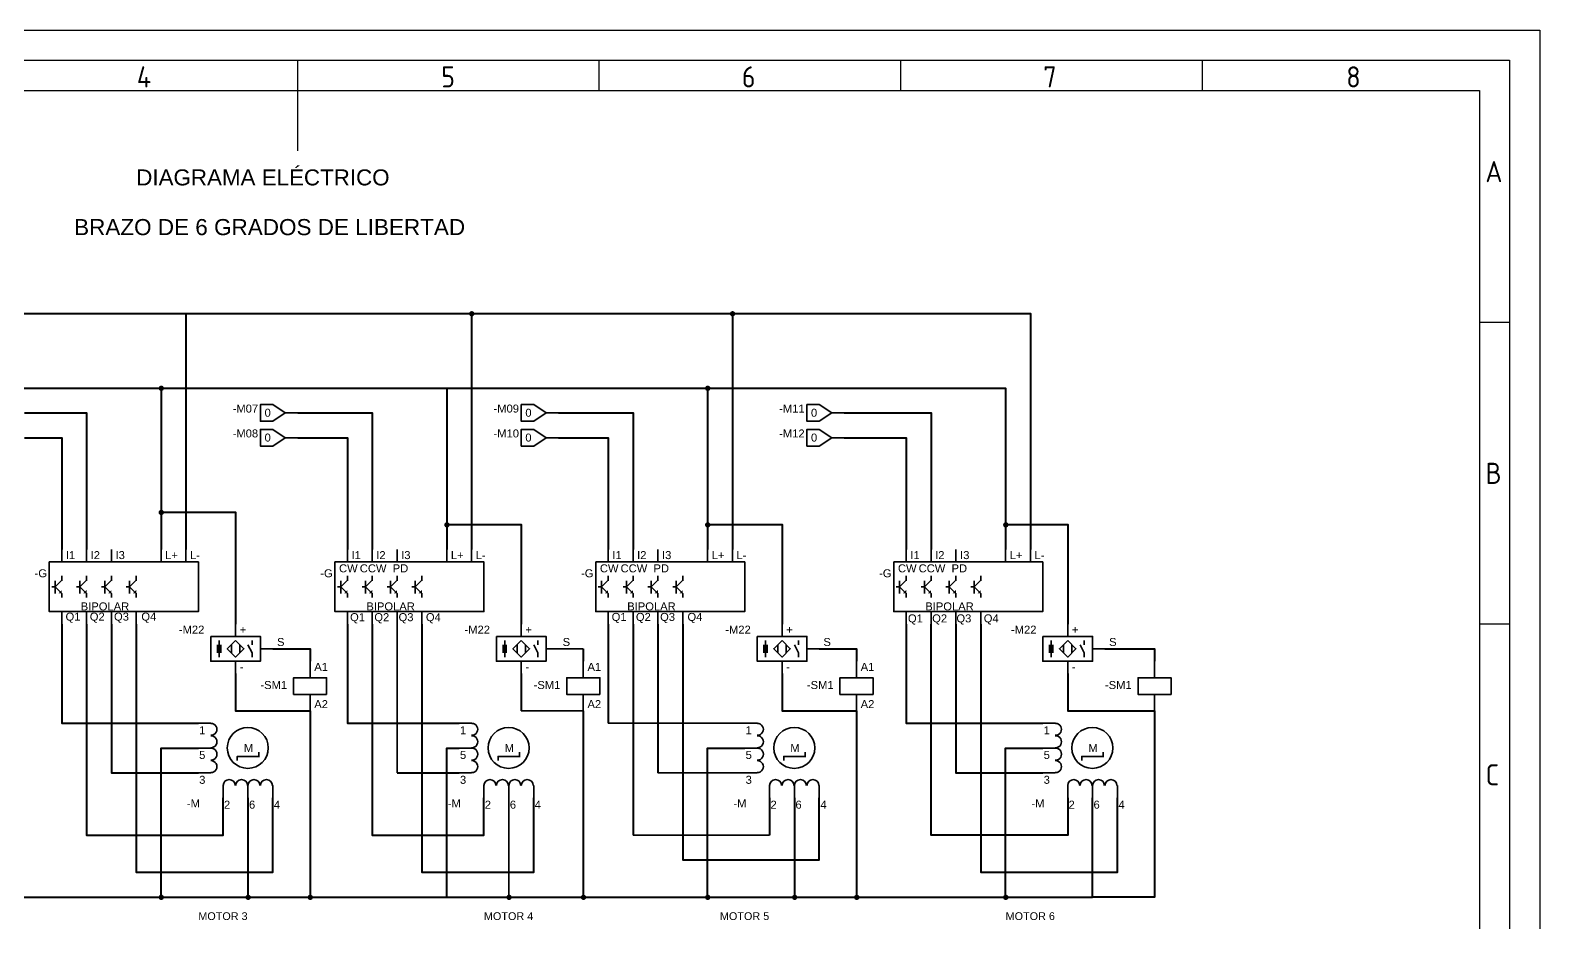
# Model space of a CAD drawing. Header units: millimetres. Extents: x 16878 to 17298, y 15157 to 15454.
# Drawn here: x 17047.4 to 17297.7, y 15305.6 to 15453.6 of the extents above; entities that cross this region are included whole.
import ezdxf

# ---------------------------------------------------------------- set-up
doc = ezdxf.new("R2010")
doc.units = ezdxf.units.MM
for name, color, linetype in [('035', 5, 'Continuous'), ('07', 7, 'Continuous'), ('PDF_Geometría', 7, 'Continuous'), ('PDF_Rellenos sólidos', 1, 'Continuous'), ('PDF_Texto', 7, 'Continuous')]:
    doc.layers.add(name, color=color, linetype=linetype)
doc.styles.add('ISO Proportional', font='isocp.shx')
doc.styles.add('PDF F1', font='arial.ttf')
doc.styles.add('PDF F2', font='arial.ttf')

# ---------------------------------------------------------------- blocks, each defined once
blk = doc.blocks.new('IEC_border_a3')
at = {"layer": '035'}
for p, q in [((214, 292), (214, 287)), ((264, 292), (264, 287)), ((314, 292), (314, 287)), ((364, 292), (364, 287)), ((414.97, 248.54), (409.98, 248.54)), ((414.98, 198.5), (410, 198.5))]:
    blk.add_line(p, q, dxfattribs=at)
for points in [[(0, 297), (420, 297), (420, 0), (0, 0)], [(18, 287), (410, 287), (410, 10), (18, 10)]]:
    blk.add_lwpolyline(points, close=True, dxfattribs=at)
at = {"layer": '07'}
blk.add_line((214, 287), (214, 277), dxfattribs=at)
blk.add_lwpolyline([(13, 292), (415, 292), (415, 5), (13, 5)], close=True, dxfattribs=at)
at = {"layer": '035', "style": 'ISO Proportional'}
for s, p in [('4', (187.38, 287.5)), ('5', (237.84, 287.5)), ('6', (287.69, 287.5)), ('7', (337.67, 287.5)), ('8', (387.92, 287.5)), ('A', (410.98, 271.79)), ('B', (411, 221.75)), ('C', (411, 171.75))]:
    blk.add_text(s, height=3.5, dxfattribs=at).set_placement(p)

msp = doc.modelspace()

# ---------------------------------------------------------------- hatches: boundary and pattern name
at = {"layer": 'PDF_Rellenos sólidos', "transparency": 33554559}
for points in [[(17121.06, 15406.56, 0.414668), (17120.61, 15407.01), (17120.61, 15407.01, 0.414668), (17120.17, 15406.56), (17120.17, 15406.56, 0.414668), (17120.61, 15406.11), (17120.61, 15406.11, 0.414668)], [(17121.06, 15406.56, 0.414668), (17120.61, 15407.01), (17120.61, 15407.01, 0.414668), (17120.17, 15406.56), (17120.17, 15406.56, 0.414668), (17120.61, 15406.11), (17120.61, 15406.11, 0.414668)], [(17121.06, 15406.56, 0.414668), (17120.61, 15407.01), (17120.61, 15407.01, 0.414668), (17120.17, 15406.56), (17120.17, 15406.56, 0.414668), (17120.61, 15406.11), (17120.61, 15406.11, 0.414668)], [(17164.3, 15406.56, 0.414668), (17163.86, 15407.01), (17163.86, 15407.01, 0.414668), (17163.41, 15406.56), (17163.41, 15406.56, 0.414668), (17163.86, 15406.11), (17163.86, 15406.11, 0.414668)], [(17164.3, 15406.56, 0.414668), (17163.86, 15407.01), (17163.86, 15407.01, 0.414668), (17163.41, 15406.56), (17163.41, 15406.56, 0.414668), (17163.86, 15406.11), (17163.86, 15406.11, 0.414668)], [(17164.3, 15406.56, 0.414668), (17163.86, 15407.01), (17163.86, 15407.01, 0.414668), (17163.41, 15406.56), (17163.41, 15406.56, 0.414668), (17163.86, 15406.11), (17163.86, 15406.11, 0.414668)], [(17069.58, 15394.2, 0.414668), (17069.13, 15394.65), (17069.13, 15394.65, 0.414668), (17068.69, 15394.2), (17068.69, 15394.2, 0.414668), (17069.13, 15393.76), (17069.13, 15393.76, 0.414668)], [(17069.58, 15394.2, 0.414668), (17069.13, 15394.65), (17069.13, 15394.65, 0.414668), (17068.69, 15394.2), (17068.69, 15394.2, 0.414668), (17069.13, 15393.76), (17069.13, 15393.76, 0.414668)], [(17069.58, 15394.2, 0.414668), (17069.13, 15394.65), (17069.13, 15394.65, 0.414668), (17068.69, 15394.2), (17068.69, 15394.2, 0.414668), (17069.13, 15393.76), (17069.13, 15393.76, 0.414668)], [(17160.19, 15394.2, 0.414668), (17159.74, 15394.65), (17159.74, 15394.65, 0.414668), (17159.29, 15394.2), (17159.29, 15394.2, 0.414668), (17159.74, 15393.76), (17159.74, 15393.76, 0.414668)], [(17160.19, 15394.2, 0.414668), (17159.74, 15394.65), (17159.74, 15394.65, 0.414668), (17159.29, 15394.2), (17159.29, 15394.2, 0.414668), (17159.74, 15393.76), (17159.74, 15393.76, 0.414668)], [(17160.19, 15394.2, 0.414668), (17159.74, 15394.65), (17159.74, 15394.65, 0.414668), (17159.29, 15394.2), (17159.29, 15394.2, 0.414668), (17159.74, 15393.76), (17159.74, 15393.76, 0.414668)], [(17069.58, 15373.61, 0.414668), (17069.13, 15374.06), (17069.13, 15374.06, 0.414668), (17068.69, 15373.61), (17068.69, 15373.61, 0.414668), (17069.13, 15373.17), (17069.13, 15373.17, 0.414668)], [(17069.58, 15373.61, 0.414668), (17069.13, 15374.06), (17069.13, 15374.06, 0.414668), (17068.69, 15373.61), (17068.69, 15373.61, 0.414668), (17069.13, 15373.17), (17069.13, 15373.17, 0.414668)], [(17069.58, 15373.61, 0.414668), (17069.13, 15374.06), (17069.13, 15374.06, 0.414668), (17068.69, 15373.61), (17068.69, 15373.61, 0.414668), (17069.13, 15373.17), (17069.13, 15373.17, 0.414668)], [(17116.94, 15371.55, 0.414668), (17116.5, 15372), (17116.5, 15372, 0.414668), (17116.05, 15371.55), (17116.05, 15371.55, 0.414668), (17116.5, 15371.11), (17116.5, 15371.11, 0.414668)], [(17116.94, 15371.55, 0.414668), (17116.5, 15372), (17116.5, 15372, 0.414668), (17116.05, 15371.55), (17116.05, 15371.55, 0.414668), (17116.5, 15371.11), (17116.5, 15371.11, 0.414668)], [(17116.94, 15371.55, 0.414668), (17116.5, 15372), (17116.5, 15372, 0.414668), (17116.05, 15371.55), (17116.05, 15371.55, 0.414668), (17116.5, 15371.11), (17116.5, 15371.11, 0.414668)], [(17160.19, 15371.55, 0.414668), (17159.74, 15372), (17159.74, 15372, 0.414668), (17159.29, 15371.55), (17159.29, 15371.55, 0.414668), (17159.74, 15371.11), (17159.74, 15371.11, 0.414668)], [(17160.19, 15371.55, 0.414668), (17159.74, 15372), (17159.74, 15372, 0.414668), (17159.29, 15371.55), (17159.29, 15371.55, 0.414668), (17159.74, 15371.11), (17159.74, 15371.11, 0.414668)], [(17160.19, 15371.55, 0.414668), (17159.74, 15372), (17159.74, 15372, 0.414668), (17159.29, 15371.55), (17159.29, 15371.55, 0.414668), (17159.74, 15371.11), (17159.74, 15371.11, 0.414668)], [(17209.61, 15371.55, 0.414668), (17209.16, 15372), (17209.16, 15372, 0.414668), (17208.71, 15371.55), (17208.71, 15371.55, 0.414668), (17209.16, 15371.11), (17209.16, 15371.11, 0.414668)], [(17209.61, 15371.55, 0.414668), (17209.16, 15372), (17209.16, 15372, 0.414668), (17208.71, 15371.55), (17208.71, 15371.55, 0.414668), (17209.16, 15371.11), (17209.16, 15371.11, 0.414668)], [(17209.61, 15371.55, 0.414668), (17209.16, 15372), (17209.16, 15372, 0.414668), (17208.71, 15371.55), (17208.71, 15371.55, 0.414668), (17209.16, 15371.11), (17209.16, 15371.11, 0.414668)], [(17069.58, 15309.78, 0.414668), (17069.13, 15310.22), (17069.13, 15310.22, 0.414668), (17068.69, 15309.78), (17068.69, 15309.78, 0.414668), (17069.13, 15309.33), (17069.13, 15309.33, 0.414668)], [(17069.58, 15309.78, 0.414668), (17069.13, 15310.22), (17069.13, 15310.22, 0.414668), (17068.69, 15309.78), (17068.69, 15309.78, 0.414668), (17069.13, 15309.33), (17069.13, 15309.33, 0.414668)], [(17069.58, 15309.78, 0.414668), (17069.13, 15310.22), (17069.13, 15310.22, 0.414668), (17068.69, 15309.78), (17068.69, 15309.78, 0.414668), (17069.13, 15309.33), (17069.13, 15309.33, 0.414668)], [(17083.99, 15309.78, 0.414668), (17083.55, 15310.22), (17083.55, 15310.22, 0.414668), (17083.1, 15309.78), (17083.1, 15309.78, 0.414668), (17083.55, 15309.33), (17083.55, 15309.33, 0.414668)], [(17083.99, 15309.78, 0.414668), (17083.55, 15310.22), (17083.55, 15310.22, 0.414668), (17083.1, 15309.78), (17083.1, 15309.78, 0.414668), (17083.55, 15309.33), (17083.55, 15309.33, 0.414668)], [(17083.99, 15309.78, 0.414668), (17083.55, 15310.22), (17083.55, 15310.22, 0.414668), (17083.1, 15309.78), (17083.1, 15309.78, 0.414668), (17083.55, 15309.33), (17083.55, 15309.33, 0.414668)], [(17094.29, 15309.78, 0.414668), (17093.84, 15310.22), (17093.84, 15310.22, 0.414668), (17093.4, 15309.78), (17093.4, 15309.78, 0.414668), (17093.84, 15309.33), (17093.84, 15309.33, 0.414668)], [(17094.29, 15309.78, 0.414668), (17093.84, 15310.22), (17093.84, 15310.22, 0.414668), (17093.4, 15309.78), (17093.4, 15309.78, 0.414668), (17093.84, 15309.33), (17093.84, 15309.33, 0.414668)], [(17094.29, 15309.78, 0.414668), (17093.84, 15310.22), (17093.84, 15310.22, 0.414668), (17093.4, 15309.78), (17093.4, 15309.78, 0.414668), (17093.84, 15309.33), (17093.84, 15309.33, 0.414668)], [(17127.24, 15309.78, 0.414668), (17126.79, 15310.22), (17126.79, 15310.22, 0.414668), (17126.35, 15309.78), (17126.35, 15309.78, 0.414668), (17126.79, 15309.33), (17126.79, 15309.33, 0.414668)], [(17127.24, 15309.78, 0.414668), (17126.79, 15310.22), (17126.79, 15310.22, 0.414668), (17126.35, 15309.78), (17126.35, 15309.78, 0.414668), (17126.79, 15309.33), (17126.79, 15309.33, 0.414668)], [(17127.24, 15309.78, 0.414668), (17126.79, 15310.22), (17126.79, 15310.22, 0.414668), (17126.35, 15309.78), (17126.35, 15309.78, 0.414668), (17126.79, 15309.33), (17126.79, 15309.33, 0.414668)], [(17139.59, 15309.78, 0.414668), (17139.15, 15310.22), (17139.15, 15310.22, 0.414668), (17138.7, 15309.78), (17138.7, 15309.78, 0.414668), (17139.15, 15309.33), (17139.15, 15309.33, 0.414668)], [(17139.59, 15309.78, 0.414668), (17139.15, 15310.22), (17139.15, 15310.22, 0.414668), (17138.7, 15309.78), (17138.7, 15309.78, 0.414668), (17139.15, 15309.33), (17139.15, 15309.33, 0.414668)], [(17139.59, 15309.78, 0.414668), (17139.15, 15310.22), (17139.15, 15310.22, 0.414668), (17138.7, 15309.78), (17138.7, 15309.78, 0.414668), (17139.15, 15309.33), (17139.15, 15309.33, 0.414668)], [(17160.19, 15309.78, 0.414668), (17159.74, 15310.22), (17159.74, 15310.22, 0.414668), (17159.29, 15309.78), (17159.29, 15309.78, 0.414668), (17159.74, 15309.33), (17159.74, 15309.33, 0.414668)], [(17160.19, 15309.78, 0.414668), (17159.74, 15310.22), (17159.74, 15310.22, 0.414668), (17159.29, 15309.78), (17159.29, 15309.78, 0.414668), (17159.74, 15309.33), (17159.74, 15309.33, 0.414668)], [(17160.19, 15309.78, 0.414668), (17159.74, 15310.22), (17159.74, 15310.22, 0.414668), (17159.29, 15309.78), (17159.29, 15309.78, 0.414668), (17159.74, 15309.33), (17159.74, 15309.33, 0.414668)], [(17174.6, 15309.78, 0.414668), (17174.15, 15310.22), (17174.15, 15310.22, 0.414668), (17173.71, 15309.78), (17173.71, 15309.78, 0.414668), (17174.15, 15309.33), (17174.15, 15309.33, 0.414668)], [(17174.6, 15309.78, 0.414668), (17174.15, 15310.22), (17174.15, 15310.22, 0.414668), (17173.71, 15309.78), (17173.71, 15309.78, 0.414668), (17174.15, 15309.33), (17174.15, 15309.33, 0.414668)], [(17174.6, 15309.78, 0.414668), (17174.15, 15310.22), (17174.15, 15310.22, 0.414668), (17173.71, 15309.78), (17173.71, 15309.78, 0.414668), (17174.15, 15309.33), (17174.15, 15309.33, 0.414668)], [(17184.9, 15309.78, 0.414668), (17184.45, 15310.22), (17184.45, 15310.22, 0.414668), (17184, 15309.78), (17184, 15309.78, 0.414668), (17184.45, 15309.33), (17184.45, 15309.33, 0.414668)], [(17184.9, 15309.78, 0.414668), (17184.45, 15310.22), (17184.45, 15310.22, 0.414668), (17184, 15309.78), (17184, 15309.78, 0.414668), (17184.45, 15309.33), (17184.45, 15309.33, 0.414668)], [(17184.9, 15309.78, 0.414668), (17184.45, 15310.22), (17184.45, 15310.22, 0.414668), (17184, 15309.78), (17184, 15309.78, 0.414668), (17184.45, 15309.33), (17184.45, 15309.33, 0.414668)], [(17209.61, 15309.78, 0.414668), (17209.16, 15310.22), (17209.16, 15310.22, 0.414668), (17208.71, 15309.78), (17208.71, 15309.78, 0.414668), (17209.16, 15309.33), (17209.16, 15309.33, 0.414668)], [(17209.61, 15309.78, 0.414668), (17209.16, 15310.22), (17209.16, 15310.22, 0.414668), (17208.71, 15309.78), (17208.71, 15309.78, 0.414668), (17209.16, 15309.33), (17209.16, 15309.33, 0.414668)], [(17209.61, 15309.78, 0.414668), (17209.16, 15310.22), (17209.16, 15310.22, 0.414668), (17208.71, 15309.78), (17208.71, 15309.78, 0.414668), (17209.16, 15309.33), (17209.16, 15309.33, 0.414668)]]:
    msp.add_hatch(color=256, dxfattribs=at).paths.add_polyline_path(points)
at = {"layer": 'PDF_Rellenos sólidos', "true_color": 0x800000, "transparency": 33554559}
for points in [[(17121.06, 15406.56, 0.414668), (17120.61, 15407.01), (17120.61, 15407.01, 0.414668), (17120.17, 15406.56), (17120.17, 15406.56, 0.414668), (17120.61, 15406.11), (17120.61, 15406.11, 0.414668)], [(17164.3, 15406.56, 0.414668), (17163.86, 15407.01), (17163.86, 15407.01, 0.414668), (17163.41, 15406.56), (17163.41, 15406.56, 0.414668), (17163.86, 15406.11), (17163.86, 15406.11, 0.414668)], [(17069.58, 15394.2, 0.414668), (17069.13, 15394.65), (17069.13, 15394.65, 0.414668), (17068.69, 15394.2), (17068.69, 15394.2, 0.414668), (17069.13, 15393.76), (17069.13, 15393.76, 0.414668)], [(17160.19, 15394.2, 0.414668), (17159.74, 15394.65), (17159.74, 15394.65, 0.414668), (17159.29, 15394.2), (17159.29, 15394.2, 0.414668), (17159.74, 15393.76), (17159.74, 15393.76, 0.414668)], [(17069.58, 15373.61, 0.414668), (17069.13, 15374.06), (17069.13, 15374.06, 0.414668), (17068.69, 15373.61), (17068.69, 15373.61, 0.414668), (17069.13, 15373.17), (17069.13, 15373.17, 0.414668)], [(17116.94, 15371.55, 0.414668), (17116.5, 15372), (17116.5, 15372, 0.414668), (17116.05, 15371.55), (17116.05, 15371.55, 0.414668), (17116.5, 15371.11), (17116.5, 15371.11, 0.414668)], [(17160.19, 15371.55, 0.414668), (17159.74, 15372), (17159.74, 15372, 0.414668), (17159.29, 15371.55), (17159.29, 15371.55, 0.414668), (17159.74, 15371.11), (17159.74, 15371.11, 0.414668)], [(17209.61, 15371.55, 0.414668), (17209.16, 15372), (17209.16, 15372, 0.414668), (17208.71, 15371.55), (17208.71, 15371.55, 0.414668), (17209.16, 15371.11), (17209.16, 15371.11, 0.414668)], [(17069.58, 15309.78, 0.414668), (17069.13, 15310.22), (17069.13, 15310.22, 0.414668), (17068.69, 15309.78), (17068.69, 15309.78, 0.414668), (17069.13, 15309.33), (17069.13, 15309.33, 0.414668)], [(17083.99, 15309.78, 0.414668), (17083.55, 15310.22), (17083.55, 15310.22, 0.414668), (17083.1, 15309.78), (17083.1, 15309.78, 0.414668), (17083.55, 15309.33), (17083.55, 15309.33, 0.414668)], [(17094.29, 15309.78, 0.414668), (17093.84, 15310.22), (17093.84, 15310.22, 0.414668), (17093.4, 15309.78), (17093.4, 15309.78, 0.414668), (17093.84, 15309.33), (17093.84, 15309.33, 0.414668)], [(17127.24, 15309.78, 0.414668), (17126.79, 15310.22), (17126.79, 15310.22, 0.414668), (17126.35, 15309.78), (17126.35, 15309.78, 0.414668), (17126.79, 15309.33), (17126.79, 15309.33, 0.414668)], [(17139.59, 15309.78, 0.414668), (17139.15, 15310.22), (17139.15, 15310.22, 0.414668), (17138.7, 15309.78), (17138.7, 15309.78, 0.414668), (17139.15, 15309.33), (17139.15, 15309.33, 0.414668)], [(17160.19, 15309.78, 0.414668), (17159.74, 15310.22), (17159.74, 15310.22, 0.414668), (17159.29, 15309.78), (17159.29, 15309.78, 0.414668), (17159.74, 15309.33), (17159.74, 15309.33, 0.414668)], [(17174.6, 15309.78, 0.414668), (17174.15, 15310.22), (17174.15, 15310.22, 0.414668), (17173.71, 15309.78), (17173.71, 15309.78, 0.414668), (17174.15, 15309.33), (17174.15, 15309.33, 0.414668)], [(17184.9, 15309.78, 0.414668), (17184.45, 15310.22), (17184.45, 15310.22, 0.414668), (17184, 15309.78), (17184, 15309.78, 0.414668), (17184.45, 15309.33), (17184.45, 15309.33, 0.414668)], [(17209.61, 15309.78, 0.414668), (17209.16, 15310.22), (17209.16, 15310.22, 0.414668), (17208.71, 15309.78), (17208.71, 15309.78, 0.414668), (17209.16, 15309.33), (17209.16, 15309.33, 0.414668)]]:
    msp.add_hatch(color=16, dxfattribs=at).paths.add_polyline_path(points)

# ---------------------------------------------------------------- linework, layer by layer
at = {"layer": 'PDF_Geometría', "color": 16, "lineweight": 40, "true_color": 0x800000}
for points in [[(17023.8, 15406.59), (17073.22, 15406.59), (17073.22, 15367.47)], [(17073.22, 15406.59), (17213.24, 15406.59), (17213.24, 15367.47)], [(17120.58, 15406.59), (17120.58, 15367.47)], [(17163.82, 15406.59), (17163.82, 15367.47)], [(17116.46, 15371.59), (17128.82, 15371.59), (17128.82, 15355.11)], [(17225.6, 15351), (17233.84, 15351), (17233.84, 15348.94)], [(17081.45, 15346.88), (17081.45, 15340.7), (17093.81, 15340.7), (17093.81, 15311.87), (17093.81, 15309.81)], [(17128.82, 15346.88), (17128.82, 15340.7)], [(17172.06, 15346.88), (17172.06, 15340.7), (17184.42, 15340.7), (17184.42, 15311.87), (17184.42, 15309.81)], [(17219.42, 15346.88), (17219.42, 15340.7), (17233.84, 15340.7), (17233.84, 15309.81), (17223.54, 15309.81)], [(17139.11, 15340.7), (17139.11, 15309.81)], [(17116.46, 15309.81), (17116.46, 15334.52), (17118.52, 15334.52)], [(17159.7, 15309.81), (17159.7, 15334.52), (17165.88, 15334.52)], [(17209.13, 15309.81), (17209.13, 15334.52), (17215.3, 15334.52)], [(16968.2, 15309.81), (17036.15, 15309.81), (17069.1, 15309.81), (17116.46, 15309.81), (17223.54, 15309.81), (17223.54, 15326.28)], [(17083.51, 15326.28), (17083.51, 15309.81)], [(17174.12, 15326.28), (17174.12, 15309.81)]]:
    msp.add_lwpolyline(points, dxfattribs=at)
at = {"layer": 'PDF_Geometría', "color": 1, "lineweight": 40}
for points in [[(17019.68, 15394.24), (17069.1, 15394.24), (17069.1, 15367.47)], [(17069.1, 15394.24), (17116.46, 15394.24), (17116.46, 15367.47)], [(17116.46, 15394.24), (17209.13, 15394.24), (17209.13, 15367.47)], [(17159.7, 15394.24), (17159.7, 15367.47)], [(17046.45, 15390.12), (17056.74, 15390.12), (17056.74, 15367.47)], [(17091.75, 15390.12), (17104.11, 15390.12), (17104.11, 15367.47)], [(17134.99, 15390.12), (17147.35, 15390.12), (17147.35, 15367.47)], [(17182.36, 15390.12), (17196.77, 15390.12), (17196.77, 15367.47)], [(17046.45, 15386), (17052.62, 15386), (17052.62, 15367.47)], [(17091.75, 15386), (17099.99, 15386), (17099.99, 15367.47)], [(17134.99, 15386), (17143.23, 15386), (17143.23, 15367.47)], [(17182.36, 15386), (17192.65, 15386), (17192.65, 15367.47)], [(17069.1, 15373.65), (17081.45, 15373.65), (17081.45, 15355.11)], [(17159.7, 15371.59), (17172.06, 15371.59), (17172.06, 15355.11)], [(17209.13, 15371.59), (17219.42, 15371.59), (17219.42, 15355.11)], [(17052.62, 15355.11), (17052.62, 15338.64), (17075.28, 15338.64)], [(17056.74, 15355.11), (17056.74, 15320.11), (17079.39, 15320.11), (17079.39, 15326.28)], [(17060.86, 15355.11), (17060.86, 15330.4), (17075.28, 15330.4)], [(17064.98, 15355.11), (17064.98, 15313.93), (17087.63, 15313.93), (17087.63, 15326.28)], [(17099.99, 15355.11), (17099.99, 15338.64), (17118.52, 15338.64)], [(17104.11, 15355.11), (17104.11, 15320.11), (17122.64, 15320.11), (17122.64, 15326.28)], [(17112.34, 15355.11), (17112.34, 15313.93), (17130.88, 15313.93), (17130.88, 15326.28)], [(17143.23, 15355.11), (17143.23, 15338.64)], [(17147.35, 15355.11), (17147.35, 15320.11)], [(17151.47, 15355.11), (17151.47, 15330.4)], [(17155.59, 15355.11), (17155.59, 15315.99), (17178.24, 15315.99), (17178.24, 15326.28)], [(17192.65, 15355.11), (17192.65, 15338.64), (17215.3, 15338.64)], [(17219.42, 15326.28), (17219.42, 15320.11), (17196.77, 15320.11), (17196.77, 15355.11)], [(17200.89, 15355.11), (17200.89, 15330.4), (17215.3, 15330.4)], [(17205.01, 15355.11), (17205.01, 15313.93), (17227.66, 15313.93), (17227.66, 15326.28)], [(17087.63, 15351), (17093.81, 15351), (17093.81, 15348.94)], [(17139.11, 15351), (17139.11, 15348.94)], [(17178.24, 15351), (17184.42, 15351), (17184.42, 15348.94)], [(17108.22, 15330.4), (17118.52, 15330.4)], [(17170, 15326.28), (17170, 15320.11)]]:
    msp.add_lwpolyline(points, dxfattribs=at)
at = {"layer": 'PDF_Geometría', "lineweight": 35}
for points in [[(17091.75, 15390.12), (17089.69, 15390.12), (17087.63, 15391.49), (17085.57, 15391.49), (17085.57, 15388.75), (17087.63, 15388.75), (17089.69, 15390.12)], [(17134.99, 15390.12), (17132.93, 15390.12), (17130.88, 15391.49), (17128.82, 15391.49), (17128.82, 15388.75), (17130.88, 15388.75), (17132.93, 15390.12)], [(17182.36, 15390.12), (17180.3, 15390.12), (17178.24, 15391.49), (17176.18, 15391.49), (17176.18, 15388.75), (17178.24, 15388.75), (17180.3, 15390.12)], [(17091.75, 15386), (17089.69, 15386), (17087.63, 15387.37), (17085.57, 15387.37), (17085.57, 15384.63), (17087.63, 15384.63), (17089.69, 15386)], [(17134.99, 15386), (17132.93, 15386), (17130.88, 15387.37), (17128.82, 15387.37), (17128.82, 15384.63), (17130.88, 15384.63), (17132.93, 15386)], [(17182.36, 15386), (17180.3, 15386), (17178.24, 15387.37), (17176.18, 15387.37), (17176.18, 15384.63), (17178.24, 15384.63), (17180.3, 15386)], [(17052.62, 15367.47), (17052.62, 15365.41)], [(17056.74, 15367.47), (17056.74, 15365.41)], [(17060.86, 15367.47), (17060.86, 15365.41)], [(17069.1, 15367.47), (17069.1, 15365.41)], [(17073.22, 15367.47), (17073.22, 15365.41)], [(17099.99, 15367.47), (17099.99, 15365.41)], [(17104.11, 15367.47), (17104.11, 15365.41)], [(17108.22, 15367.47), (17108.22, 15365.41)], [(17116.46, 15367.47), (17116.46, 15365.41)], [(17120.58, 15367.47), (17120.58, 15365.41)], [(17143.23, 15367.47), (17143.23, 15365.41)], [(17147.35, 15367.47), (17147.35, 15365.41)], [(17151.47, 15367.47), (17151.47, 15365.41)], [(17159.7, 15367.47), (17159.7, 15365.41)], [(17163.82, 15367.47), (17163.82, 15365.41)], [(17192.65, 15367.47), (17192.65, 15365.41)], [(17196.77, 15367.47), (17196.77, 15365.41)], [(17200.89, 15367.47), (17200.89, 15365.41)], [(17209.13, 15367.47), (17209.13, 15365.41)], [(17213.24, 15367.47), (17213.24, 15365.41)], [(17050.98, 15361.29), (17051.53, 15361.29), (17052.62, 15362.39)], [(17051.53, 15362.25), (17051.53, 15360.19)], [(17052.62, 15363.08), (17052.62, 15362.25)], [(17055.1, 15361.29), (17055.64, 15361.29), (17056.74, 15362.39)], [(17055.64, 15362.25), (17055.64, 15360.19)], [(17056.74, 15363.08), (17056.74, 15362.25)], [(17059.21, 15361.29), (17059.76, 15361.29), (17060.86, 15362.39)], [(17059.76, 15362.25), (17059.76, 15360.19)], [(17060.86, 15363.08), (17060.86, 15362.25)], [(17063.33, 15361.29), (17063.88, 15361.29), (17064.98, 15362.39)], [(17063.88, 15362.25), (17063.88, 15360.19)], [(17064.98, 15363.08), (17064.98, 15362.25)], [(17098.34, 15361.29), (17098.89, 15361.29), (17099.99, 15362.39)], [(17098.89, 15362.25), (17098.89, 15360.19)], [(17099.99, 15363.08), (17099.99, 15362.25)], [(17102.46, 15361.29), (17103.01, 15361.29), (17104.11, 15362.39)], [(17103.01, 15362.25), (17103.01, 15360.19)], [(17104.11, 15363.08), (17104.11, 15362.25)], [(17106.58, 15361.29), (17107.13, 15361.29), (17108.22, 15362.39)], [(17107.13, 15362.25), (17107.13, 15360.19)], [(17108.22, 15363.08), (17108.22, 15362.25)], [(17110.7, 15361.29), (17111.24, 15361.29), (17112.34, 15362.39)], [(17111.24, 15362.25), (17111.24, 15360.19)], [(17112.34, 15363.08), (17112.34, 15362.25)], [(17141.58, 15361.29), (17142.13, 15361.29), (17143.23, 15362.39)], [(17142.13, 15362.25), (17142.13, 15360.19)], [(17143.23, 15363.08), (17143.23, 15362.25)], [(17145.7, 15361.29), (17146.25, 15361.29), (17147.35, 15362.39)], [(17146.25, 15362.25), (17146.25, 15360.19)], [(17147.35, 15363.08), (17147.35, 15362.25)], [(17149.82, 15361.29), (17150.37, 15361.29), (17151.47, 15362.39)], [(17150.37, 15362.25), (17150.37, 15360.19)], [(17151.47, 15363.08), (17151.47, 15362.25)], [(17153.94, 15361.29), (17154.49, 15361.29), (17155.59, 15362.39)], [(17154.49, 15362.25), (17154.49, 15360.19)], [(17155.59, 15363.08), (17155.59, 15362.25)], [(17191, 15361.29), (17191.55, 15361.29), (17192.65, 15362.39)], [(17191.55, 15362.25), (17191.55, 15360.19)], [(17192.65, 15363.08), (17192.65, 15362.25)], [(17195.12, 15361.29), (17195.67, 15361.29), (17196.77, 15362.39)], [(17195.67, 15362.25), (17195.67, 15360.19)], [(17196.77, 15363.08), (17196.77, 15362.25)], [(17199.24, 15361.29), (17199.79, 15361.29), (17200.89, 15362.39)], [(17199.79, 15362.25), (17199.79, 15360.19)], [(17200.89, 15363.08), (17200.89, 15362.25)], [(17203.36, 15361.29), (17203.91, 15361.29), (17205.01, 15362.39)], [(17203.91, 15362.25), (17203.91, 15360.19)], [(17205.01, 15363.08), (17205.01, 15362.25)], [(17051.53, 15361.29), (17052.62, 15360.19), (17052.62, 15359.51)], [(17055.64, 15361.29), (17056.74, 15360.19), (17056.74, 15359.51)], [(17059.76, 15361.29), (17060.86, 15360.19), (17060.86, 15359.51)], [(17063.88, 15361.29), (17064.98, 15360.19), (17064.98, 15359.51)], [(17098.89, 15361.29), (17099.99, 15360.19), (17099.99, 15359.51)], [(17103.01, 15361.29), (17104.11, 15360.19), (17104.11, 15359.51)], [(17107.13, 15361.29), (17108.22, 15360.19), (17108.22, 15359.51)], [(17111.24, 15361.29), (17112.34, 15360.19), (17112.34, 15359.51)], [(17142.13, 15361.29), (17143.23, 15360.19), (17143.23, 15359.51)], [(17146.25, 15361.29), (17147.35, 15360.19), (17147.35, 15359.51)], [(17150.37, 15361.29), (17151.47, 15360.19), (17151.47, 15359.51)], [(17154.49, 15361.29), (17155.59, 15360.19), (17155.59, 15359.51)], [(17191.55, 15361.29), (17192.65, 15360.19), (17192.65, 15359.51)], [(17195.67, 15361.29), (17196.77, 15360.19), (17196.77, 15359.51)], [(17199.79, 15361.29), (17200.89, 15360.19), (17200.89, 15359.51)], [(17203.91, 15361.29), (17205.01, 15360.19), (17205.01, 15359.51)], [(17052.62, 15357.17), (17052.62, 15355.11)], [(17056.74, 15357.17), (17056.74, 15355.11)], [(17060.86, 15357.17), (17060.86, 15355.11)], [(17064.98, 15357.17), (17064.98, 15355.11)], [(17099.99, 15357.17), (17099.99, 15355.11)], [(17104.11, 15357.17), (17104.11, 15355.11)], [(17108.22, 15357.17), (17108.22, 15355.11), (17108.22, 15330.4)], [(17112.34, 15357.17), (17112.34, 15355.11)], [(17143.23, 15357.17), (17143.23, 15355.11)], [(17147.35, 15357.17), (17147.35, 15355.11)], [(17151.47, 15357.17), (17151.47, 15355.11)], [(17155.59, 15357.17), (17155.59, 15355.11)], [(17192.65, 15357.17), (17192.65, 15355.11)], [(17196.77, 15357.17), (17196.77, 15355.11)], [(17200.89, 15357.17), (17200.89, 15355.11)], [(17205.01, 15357.17), (17205.01, 15355.11)], [(17081.45, 15355.11), (17081.45, 15353.05)], [(17128.82, 15355.11), (17128.82, 15353.05)], [(17172.06, 15355.11), (17172.06, 15353.05)], [(17219.42, 15355.11), (17219.42, 15353.05)], [(17078.71, 15352.37), (17078.71, 15349.62)], [(17080.77, 15351.68), (17080.77, 15350.31)], [(17082.14, 15351.68), (17082.14, 15350.31)], [(17083.51, 15351.68), (17084.2, 15350.31), (17084.2, 15349.62)], [(17084.2, 15352.37), (17084.2, 15351.68)], [(17126.07, 15352.37), (17126.07, 15349.62)], [(17128.13, 15351.68), (17128.13, 15350.31)], [(17129.5, 15351.68), (17129.5, 15350.31)], [(17130.88, 15351.68), (17131.56, 15350.31), (17131.56, 15349.62)], [(17131.56, 15352.37), (17131.56, 15351.68)], [(17169.31, 15352.37), (17169.31, 15349.62)], [(17171.37, 15351.68), (17171.37, 15350.31)], [(17172.75, 15351.68), (17172.75, 15350.31)], [(17174.12, 15351.68), (17174.81, 15350.31), (17174.81, 15349.62)], [(17174.81, 15352.37), (17174.81, 15351.68)], [(17216.68, 15352.37), (17216.68, 15349.62)], [(17218.74, 15351.68), (17218.74, 15350.31)], [(17220.11, 15351.68), (17220.11, 15350.31)], [(17221.48, 15351.68), (17222.17, 15350.31), (17222.17, 15349.62)], [(17222.17, 15352.37), (17222.17, 15351.68)], [(17081.45, 15348.94), (17081.45, 15346.88)], [(17085.57, 15351), (17087.63, 15351)], [(17093.81, 15348.94), (17093.81, 15346.88), (17093.81, 15346.19)], [(17128.82, 15348.94), (17128.82, 15346.88)], [(17132.93, 15351), (17134.99, 15351), (17139.11, 15351)], [(17139.11, 15348.94), (17139.11, 15346.88), (17139.11, 15346.19)], [(17172.06, 15348.94), (17172.06, 15346.88)], [(17176.18, 15351), (17178.24, 15351)], [(17184.42, 15348.94), (17184.42, 15346.88), (17184.42, 15346.19)], [(17219.42, 15348.94), (17219.42, 15346.88)], [(17223.54, 15351), (17225.6, 15351)], [(17233.84, 15348.94), (17233.84, 15346.88), (17233.84, 15346.19)], [(17093.81, 15343.44), (17093.81, 15342.76), (17093.81, 15340.7)], [(17139.11, 15343.44), (17139.11, 15342.76), (17139.11, 15340.7), (17128.82, 15340.7)], [(17184.42, 15343.44), (17184.42, 15342.76), (17184.42, 15340.7)], [(17233.84, 15343.44), (17233.84, 15342.76), (17233.84, 15340.7)], [(17075.28, 15338.64), (17077.34, 15338.64)], [(17118.52, 15338.64), (17120.58, 15338.64)], [(17143.23, 15338.64), (17165.88, 15338.64), (17167.94, 15338.64)], [(17215.3, 15338.64), (17217.36, 15338.64)], [(17075.28, 15334.52), (17077.34, 15334.52)], [(17118.52, 15334.52), (17120.58, 15334.52)], [(17165.88, 15334.52), (17167.94, 15334.52)], [(17215.3, 15334.52), (17217.36, 15334.52)], [(17081.73, 15332.46), (17081.73, 15333.15), (17085.3, 15333.15)], [(17085.3, 15333.83), (17085.3, 15333.01)], [(17124.97, 15332.46), (17124.97, 15333.15), (17128.54, 15333.15)], [(17128.54, 15333.83), (17128.54, 15333.01)], [(17172.33, 15332.46), (17172.33, 15333.15), (17175.9, 15333.15)], [(17175.9, 15333.83), (17175.9, 15333.01)], [(17221.76, 15332.46), (17221.76, 15333.15), (17225.33, 15333.15)], [(17225.33, 15333.83), (17225.33, 15333.01)], [(17075.28, 15330.4), (17077.34, 15330.4)], [(17118.52, 15330.4), (17120.58, 15330.4)], [(17151.47, 15330.4), (17165.88, 15330.4), (17167.94, 15330.4)], [(17215.3, 15330.4), (17217.36, 15330.4)], [(17087.63, 15328.34), (17087.63, 15326.28)], [(17130.88, 15328.34), (17130.88, 15326.28)], [(17178.24, 15328.34), (17178.24, 15326.28)], [(17227.66, 15328.34), (17227.66, 15326.28)]]:
    msp.add_lwpolyline(points, dxfattribs=at)
for points in [[(17050.57, 15365.41), (17075.28, 15365.41), (17075.28, 15357.17), (17050.57, 15357.17)], [(17097.93, 15365.41), (17122.64, 15365.41), (17122.64, 15357.17), (17097.93, 15357.17)], [(17141.17, 15365.41), (17165.88, 15365.41), (17165.88, 15357.17), (17141.17, 15357.17)], [(17190.59, 15365.41), (17215.3, 15365.41), (17215.3, 15357.17), (17190.59, 15357.17)], [(17077.34, 15353.05), (17085.57, 15353.05), (17085.57, 15348.94), (17077.34, 15348.94)], [(17081.45, 15352.37), (17082.83, 15351), (17081.45, 15349.62), (17080.08, 15351)], [(17124.7, 15353.05), (17132.93, 15353.05), (17132.93, 15348.94), (17124.7, 15348.94)], [(17128.82, 15352.37), (17130.19, 15351), (17128.82, 15349.62), (17127.44, 15351)], [(17167.94, 15353.05), (17176.18, 15353.05), (17176.18, 15348.94), (17167.94, 15348.94)], [(17172.06, 15352.37), (17173.43, 15351), (17172.06, 15349.62), (17170.69, 15351)], [(17215.3, 15353.05), (17223.54, 15353.05), (17223.54, 15348.94), (17215.3, 15348.94)], [(17219.42, 15352.37), (17220.8, 15351), (17219.42, 15349.62), (17218.05, 15351)], [(17096.55, 15343.44), (17091.06, 15343.44), (17091.06, 15346.19), (17096.55, 15346.19)], [(17141.86, 15343.44), (17136.37, 15343.44), (17136.37, 15346.19), (17141.86, 15346.19)], [(17187.16, 15343.44), (17181.67, 15343.44), (17181.67, 15346.19), (17187.16, 15346.19)], [(17236.58, 15343.44), (17231.09, 15343.44), (17231.09, 15346.19), (17236.58, 15346.19)]]:
    msp.add_lwpolyline(points, close=True, dxfattribs=at)
at = {"layer": 'PDF_Geometría', "lineweight": 40}
msp.add_lwpolyline([(17069.1, 15309.81), (17069.1, 15334.52), (17075.28, 15334.52)], dxfattribs=at)
at = {"layer": 'PDF_Geometría', "lineweight": 35}
for points in [[(17081.39, 15328.34, 0.968286), (17079.39, 15328.34), (17079.39, 15326.28)], [(17085.5, 15328.34, 0.968286), (17083.51, 15328.34), (17083.51, 15326.28)], [(17124.63, 15328.34, 0.968296), (17122.64, 15328.34), (17122.64, 15326.28)], [(17128.75, 15328.34, 0.968286), (17126.76, 15328.34), (17126.76, 15326.28)], [(17171.99, 15328.34, 0.968286), (17170, 15328.34), (17170, 15326.28)], [(17176.11, 15328.34, 0.968286), (17174.12, 15328.34), (17174.12, 15326.28)], [(17221.41, 15328.34, 0.968286), (17219.42, 15328.34), (17219.42, 15326.28)], [(17225.53, 15328.34, 0.968305), (17223.54, 15328.34), (17223.54, 15326.28)]]:
    msp.add_lwpolyline(points, format="xyb", dxfattribs=at)
at = {"layer": 'PDF_Geometría', "color": 16, "lineweight": 35, "true_color": 0x800000}
for points in [[(17126.76, 15326.28), (17126.76, 15309.81)], [(17147.35, 15320.11), (17170, 15320.11)]]:
    msp.add_lwpolyline(points, dxfattribs=at)
at = {"layer": 'PDF_Geometría', "lineweight": 35}
for centre in [(17083.48, 15334.56), (17126.72, 15334.56), (17174.09, 15334.56), (17223.51, 15334.56)]:
    msp.add_circle(centre, 3.4, dxfattribs=at)
for centre, radius, start, end in [((17077.37, 15337.64), 0.993, 269.883, 90.117), ((17077.37, 15335.58), 0.993, 269.883, 90.117), ((17120.62, 15337.64), 0.993, 269.883, 90.117), ((17120.62, 15335.58), 0.993, 269.883, 90.117), ((17167.98, 15337.64), 0.993, 269.883, 90.117), ((17167.98, 15335.58), 0.993, 269.883, 90.117), ((17217.4, 15337.64), 0.993, 269.883, 90.117), ((17217.4, 15335.58), 0.993, 269.883, 90.117), ((17077.37, 15333.52), 0.993, 269.883, 90.117), ((17120.62, 15333.52), 0.993, 269.883, 90.117), ((17167.98, 15333.52), 0.993, 269.883, 90.117), ((17217.4, 15333.52), 0.993, 269.883, 90.117), ((17077.37, 15331.46), 0.993, 269.883, 90.117), ((17120.62, 15331.46), 0.993, 269.883, 90.117), ((17167.98, 15331.46), 0.993, 269.883, 90.117), ((17217.4, 15331.46), 0.993, 269.883, 90.117), ((17082.45, 15328.31), 0.996, 1.7431, 178.0519), ((17086.57, 15328.31), 0.996, 1.7431, 178.0507), ((17125.69, 15328.31), 0.996, 1.7431, 178.0507), ((17129.81, 15328.31), 0.996, 1.742, 178.0507), ((17173.06, 15328.31), 0.996, 1.7426, 178.0525), ((17177.17, 15328.31), 0.996, 1.7436, 178.0512), ((17222.48, 15328.31), 0.996, 1.7426, 178.0502), ((17226.6, 15328.31), 0.996, 1.7436, 178.0512)]:
    msp.add_arc(centre, radius, start, end, dxfattribs=at)
for points in [[(17077.37, 15338.64), (17077.35, 15338.64), (17077.34, 15338.64), (17077.34, 15338.64)], [(17077.34, 15336.65), (17077.34, 15336.65), (17077.35, 15336.65), (17077.37, 15336.65)], [(17077.37, 15336.58), (17077.35, 15336.58), (17077.34, 15336.58), (17077.34, 15336.58)], [(17120.61, 15338.64), (17120.6, 15338.64), (17120.59, 15338.64), (17120.58, 15338.64)], [(17120.58, 15336.65), (17120.59, 15336.65), (17120.6, 15336.65), (17120.61, 15336.65)], [(17120.61, 15336.58), (17120.6, 15336.58), (17120.59, 15336.58), (17120.58, 15336.58)], [(17167.98, 15338.64), (17167.96, 15338.64), (17167.95, 15338.64), (17167.94, 15338.64)], [(17167.98, 15336.58), (17167.96, 15336.58), (17167.95, 15336.58), (17167.94, 15336.58)], [(17167.95, 15336.65), (17167.95, 15336.65), (17167.96, 15336.65), (17167.98, 15336.65)], [(17217.4, 15338.64), (17217.38, 15338.64), (17217.37, 15338.64), (17217.36, 15338.64)], [(17217.4, 15336.58), (17217.38, 15336.58), (17217.37, 15336.58), (17217.36, 15336.58)], [(17217.37, 15336.65), (17217.37, 15336.65), (17217.38, 15336.65), (17217.4, 15336.65)], [(17077.34, 15334.59), (17077.34, 15334.59), (17077.35, 15334.59), (17077.37, 15334.59)], [(17077.37, 15334.52), (17077.35, 15334.52), (17077.34, 15334.52), (17077.34, 15334.52)], [(17120.58, 15334.59), (17120.59, 15334.59), (17120.6, 15334.59), (17120.61, 15334.59)], [(17120.61, 15334.52), (17120.6, 15334.52), (17120.59, 15334.52), (17120.58, 15334.52)], [(17167.98, 15334.52), (17167.96, 15334.52), (17167.95, 15334.52), (17167.94, 15334.52)], [(17167.95, 15334.59), (17167.95, 15334.59), (17167.96, 15334.59), (17167.98, 15334.59)], [(17217.4, 15334.52), (17217.38, 15334.52), (17217.37, 15334.52), (17217.36, 15334.52)], [(17217.37, 15334.59), (17217.37, 15334.59), (17217.38, 15334.59), (17217.4, 15334.59)], [(17077.34, 15332.53), (17077.34, 15332.53), (17077.35, 15332.53), (17077.37, 15332.53)], [(17077.37, 15332.46), (17077.35, 15332.46), (17077.34, 15332.46), (17077.34, 15332.46)], [(17120.58, 15332.53), (17120.59, 15332.53), (17120.6, 15332.53), (17120.61, 15332.53)], [(17120.61, 15332.46), (17120.6, 15332.46), (17120.59, 15332.46), (17120.58, 15332.46)], [(17167.98, 15332.46), (17167.96, 15332.46), (17167.95, 15332.46), (17167.94, 15332.46)], [(17167.95, 15332.53), (17167.95, 15332.53), (17167.96, 15332.53), (17167.98, 15332.53)], [(17217.4, 15332.46), (17217.38, 15332.46), (17217.37, 15332.46), (17217.36, 15332.46)], [(17217.37, 15332.53), (17217.37, 15332.53), (17217.38, 15332.53), (17217.4, 15332.53)], [(17077.34, 15330.47), (17077.34, 15330.47), (17077.35, 15330.47), (17077.37, 15330.47)], [(17120.58, 15330.47), (17120.59, 15330.47), (17120.6, 15330.47), (17120.61, 15330.47)], [(17167.95, 15330.47), (17167.95, 15330.47), (17167.96, 15330.47), (17167.98, 15330.47)], [(17217.37, 15330.47), (17217.37, 15330.47), (17217.38, 15330.47), (17217.4, 15330.47)]]:
    msp.add_open_spline(points, degree=3, dxfattribs=at)
at = {"layer": 'PDF_Rellenos sólidos', "color": 7, "lineweight": 35, "transparency": 33554559}
for points in [[(17052.62, 15360.74), (17052.08, 15360.19), (17052.62, 15360.19)], [(17056.74, 15360.74), (17056.19, 15360.19), (17056.74, 15360.19)], [(17060.86, 15360.74), (17060.31, 15360.19), (17060.86, 15360.19)], [(17064.98, 15360.74), (17064.43, 15360.19), (17064.98, 15360.19)], [(17099.99, 15360.74), (17099.44, 15360.19), (17099.99, 15360.19)], [(17104.11, 15360.74), (17103.56, 15360.19), (17104.11, 15360.19)], [(17108.22, 15360.74), (17107.67, 15360.19), (17108.22, 15360.19)], [(17112.34, 15360.74), (17111.79, 15360.19), (17112.34, 15360.19)], [(17143.23, 15360.74), (17142.68, 15360.19), (17143.23, 15360.19)], [(17147.35, 15360.74), (17146.8, 15360.19), (17147.35, 15360.19)], [(17151.47, 15360.74), (17150.92, 15360.19), (17151.47, 15360.19)], [(17155.59, 15360.74), (17155.04, 15360.19), (17155.59, 15360.19)], [(17192.65, 15360.74), (17192.1, 15360.19), (17192.65, 15360.19)], [(17196.77, 15360.74), (17196.22, 15360.19), (17196.77, 15360.19)], [(17200.89, 15360.74), (17200.34, 15360.19), (17200.89, 15360.19)], [(17205.01, 15360.74), (17204.46, 15360.19), (17205.01, 15360.19)], [(17078.3, 15351.68), (17079.12, 15351.68), (17078.3, 15350.31), (17079.12, 15350.31)], [(17125.66, 15351.68), (17126.48, 15351.68), (17125.66, 15350.31), (17126.48, 15350.31)], [(17168.9, 15351.68), (17169.73, 15351.68), (17168.9, 15350.31), (17169.73, 15350.31)], [(17216.26, 15351.68), (17217.09, 15351.68), (17216.26, 15350.31), (17217.09, 15350.31)]]:
    msp.add_solid(points, dxfattribs=at)

# ---------------------------------------------------------------- block references
msp.add_blockref('IEC_border_a3', (16877.7, 15156.6))

# ---------------------------------------------------------------- texts
at = {"layer": 'PDF_Texto', "attachment_point": 4}
for s, insert, char_height, style in [('DIAGRAMA ELÉCTRICO', (17064.98, 15429.16), 2.6532, 'PDF F2'), ('BRAZO DE 6 GRADOS DE LIBERTAD', (17054.68, 15420.92), 2.6687, 'PDF F2'), ('-M07', (17080.97, 15390.83), 1.327, 'PDF F1'), ('-M09', (17124.22, 15390.83), 1.327, 'PDF F1'), ('-M11', (17171.58, 15390.83), 1.327, 'PDF F1'), ('0    ', (17086.26, 15390.14), 1.327, 'PDF F1'), ('0    ', (17129.5, 15390.14), 1.327, 'PDF F1'), ('0    ', (17176.86, 15390.14), 1.327, 'PDF F1'), ('-M08', (17080.97, 15386.71), 1.327, 'PDF F1'), ('0    ', (17086.26, 15386.02), 1.327, 'PDF F1'), ('-M10', (17124.22, 15386.71), 1.327, 'PDF F1'), ('0    ', (17129.5, 15386.02), 1.327, 'PDF F1'), ('-M12', (17171.58, 15386.71), 1.327, 'PDF F1'), ('0    ', (17176.86, 15386.02), 1.327, 'PDF F1'), ('I1', (17053.31, 15366.53), 1.327, 'PDF F1'), ('I2', (17057.42, 15366.53), 1.327, 'PDF F1'), ('I3', (17061.55, 15366.53), 1.327, 'PDF F1'), ('L+', (17069.78, 15366.53), 1.327, 'PDF F1'), ('L-', (17073.9, 15366.53), 1.327, 'PDF F1'), ('I1', (17100.67, 15366.53), 1.327, 'PDF F1'), ('I2', (17104.78, 15366.53), 1.327, 'PDF F1'), ('I3', (17108.91, 15366.53), 1.327, 'PDF F1'), ('L+', (17117.15, 15366.53), 1.327, 'PDF F1'), ('L-', (17121.26, 15366.53), 1.327, 'PDF F1'), ('I1', (17143.92, 15366.53), 1.327, 'PDF F1'), ('I2', (17148.03, 15366.53), 1.327, 'PDF F1'), ('I3', (17152.16, 15366.53), 1.327, 'PDF F1'), ('L+', (17160.39, 15366.53), 1.327, 'PDF F1'), ('L-', (17164.5, 15366.53), 1.327, 'PDF F1'), ('I1', (17193.34, 15366.53), 1.327, 'PDF F1'), ('I2', (17197.45, 15366.53), 1.327, 'PDF F1'), ('I3', (17201.58, 15366.53), 1.327, 'PDF F1'), ('L+', (17209.81, 15366.53), 1.327, 'PDF F1'), ('L-', (17213.92, 15366.53), 1.327, 'PDF F1'), ('   -G', (17046.58, 15363.51), 1.327, 'PDF F1'), ('   -G', (17093.95, 15363.51), 1.327, 'PDF F1'), ('CW  ', (17098.61, 15364.33), 1.327, 'PDF F1'), ('CCW  PD  ', (17102.05, 15364.33), 1.327, 'PDF F1'), ('   -G', (17137.19, 15363.51), 1.327, 'PDF F1'), ('CW  ', (17141.86, 15364.33), 1.327, 'PDF F1'), ('CCW  PD  ', (17145.29, 15364.33), 1.327, 'PDF F1'), ('   -G', (17186.61, 15363.51), 1.327, 'PDF F1'), ('CW  ', (17191.28, 15364.33), 1.327, 'PDF F1'), ('CCW  PD  ', (17194.71, 15364.33), 1.327, 'PDF F1'), ('Q1   Q2   Q3    Q4', (17053.26, 15356.15), 1.3271, 'PDF F1'), ('BIPOLAR  ', (17055.78, 15358.02), 1.327, 'PDF F1'), ('Q1   Q2   Q3    Q4', (17100.44, 15356.06), 1.3271, 'PDF F1'), ('BIPOLAR  ', (17103.14, 15358.02), 1.327, 'PDF F1'), ('Q1   Q2   Q3    Q4', (17143.81, 15356.1), 1.3271, 'PDF F1'), ('BIPOLAR  ', (17146.39, 15358.02), 1.327, 'PDF F1'), ('Q1   Q2   Q3    Q4', (17192.94, 15355.86), 1.3271, 'PDF F1'), ('BIPOLAR  ', (17195.81, 15358.02), 1.327, 'PDF F1'), ('-M22', (17072.05, 15354.17), 1.327, 'PDF F1'), ('+', (17082.15, 15354.17), 1.33, 'PDF F1'), ('-M22', (17119.41, 15354.17), 1.327, 'PDF F1'), ('+', (17129.51, 15354.17), 1.33, 'PDF F1'), ('-M22', (17162.65, 15354.17), 1.327, 'PDF F1'), ('+', (17172.76, 15354.17), 1.33, 'PDF F1'), ('-M22', (17210.02, 15354.17), 1.327, 'PDF F1'), ('+', (17220.12, 15354.17), 1.33, 'PDF F1'), ('S', (17088.32, 15352.12), 1.33, 'PDF F1'), ('S', (17135.68, 15352.12), 1.33, 'PDF F1'), ('S', (17178.92, 15352.12), 1.33, 'PDF F1'), ('S', (17226.29, 15352.12), 1.33, 'PDF F1'), ('-', (17082.14, 15348), 1.33, 'PDF F1'), ('A1', (17094.5, 15348), 1.327, 'PDF F1'), ('-', (17129.5, 15348), 1.33, 'PDF F1'), ('A1', (17139.8, 15348), 1.327, 'PDF F1'), ('-', (17172.75, 15348), 1.33, 'PDF F1'), ('A1', (17185.1, 15348), 1.327, 'PDF F1'), ('-', (17220.11, 15348), 1.33, 'PDF F1'), ('-SM1', (17085.57, 15344.98), 1.327, 'PDF F1'), ('-SM1', (17130.87, 15344.98), 1.327, 'PDF F1'), ('-SM1', (17176.18, 15344.98), 1.327, 'PDF F1'), ('-SM1', (17225.6, 15344.98), 1.327, 'PDF F1'), ('A2', (17094.5, 15341.82), 1.327, 'PDF F1'), ('A2', (17139.8, 15341.82), 1.327, 'PDF F1'), ('A2', (17185.1, 15341.82), 1.327, 'PDF F1'), ('1', (17075.41, 15337.49), 1.33, 'PDF F1'), ('1', (17118.66, 15337.49), 1.33, 'PDF F1'), ('1', (17166.02, 15337.49), 1.33, 'PDF F1'), ('1', (17215.44, 15337.49), 1.33, 'PDF F1'), ('5', (17075.41, 15333.38), 1.33, 'PDF F1'), ('M   ', (17082.83, 15334.54), 1.327, 'PDF F1'), ('5', (17118.66, 15333.38), 1.33, 'PDF F1'), ('M   ', (17126.07, 15334.54), 1.327, 'PDF F1'), ('5', (17166.02, 15333.38), 1.33, 'PDF F1'), ('M   ', (17173.43, 15334.54), 1.327, 'PDF F1'), ('5', (17215.44, 15333.38), 1.33, 'PDF F1'), ('M   ', (17222.85, 15334.54), 1.327, 'PDF F1'), ('3', (17075.41, 15329.26), 1.33, 'PDF F1'), ('3', (17118.66, 15329.26), 1.33, 'PDF F1'), ('3', (17166.02, 15329.26), 1.33, 'PDF F1'), ('3', (17215.44, 15329.26), 1.33, 'PDF F1'), ('   -M', (17071.84, 15325.35), 1.327, 'PDF F1'), ('2', (17079.53, 15325.14), 1.33, 'PDF F1'), (' 6', (17083.16, 15325.14), 1.327, 'PDF F1'), (' 4', (17087.29, 15325.14), 1.327, 'PDF F1'), ('   -M', (17115.09, 15325.35), 1.327, 'PDF F1'), ('2', (17122.77, 15325.14), 1.33, 'PDF F1'), (' 6', (17126.41, 15325.14), 1.327, 'PDF F1'), (' 4', (17130.53, 15325.14), 1.327, 'PDF F1'), ('   -M', (17162.45, 15325.35), 1.327, 'PDF F1'), ('2', (17170.14, 15325.14), 1.33, 'PDF F1'), (' 6', (17173.77, 15325.14), 1.327, 'PDF F1'), (' 4', (17177.9, 15325.14), 1.327, 'PDF F1'), ('   -M', (17211.87, 15325.35), 1.327, 'PDF F1'), ('2', (17219.56, 15325.14), 1.33, 'PDF F1'), (' 6', (17223.19, 15325.14), 1.327, 'PDF F1'), (' 4', (17227.32, 15325.14), 1.327, 'PDF F1'), ('MOTOR 3', (17075.27, 15306.65), 1.285, 'PDF F1'), ('MOTOR 4', (17122.63, 15306.65), 1.285, 'PDF F1'), ('MOTOR 5', (17161.76, 15306.65), 1.285, 'PDF F1'), ('MOTOR 6', (17209.13, 15306.65), 1.285, 'PDF F1')]:
    msp.add_mtext(s, dxfattribs=dict(at, insert=insert, char_height=char_height, style=style))

doc.saveas('drawing.dxf')
